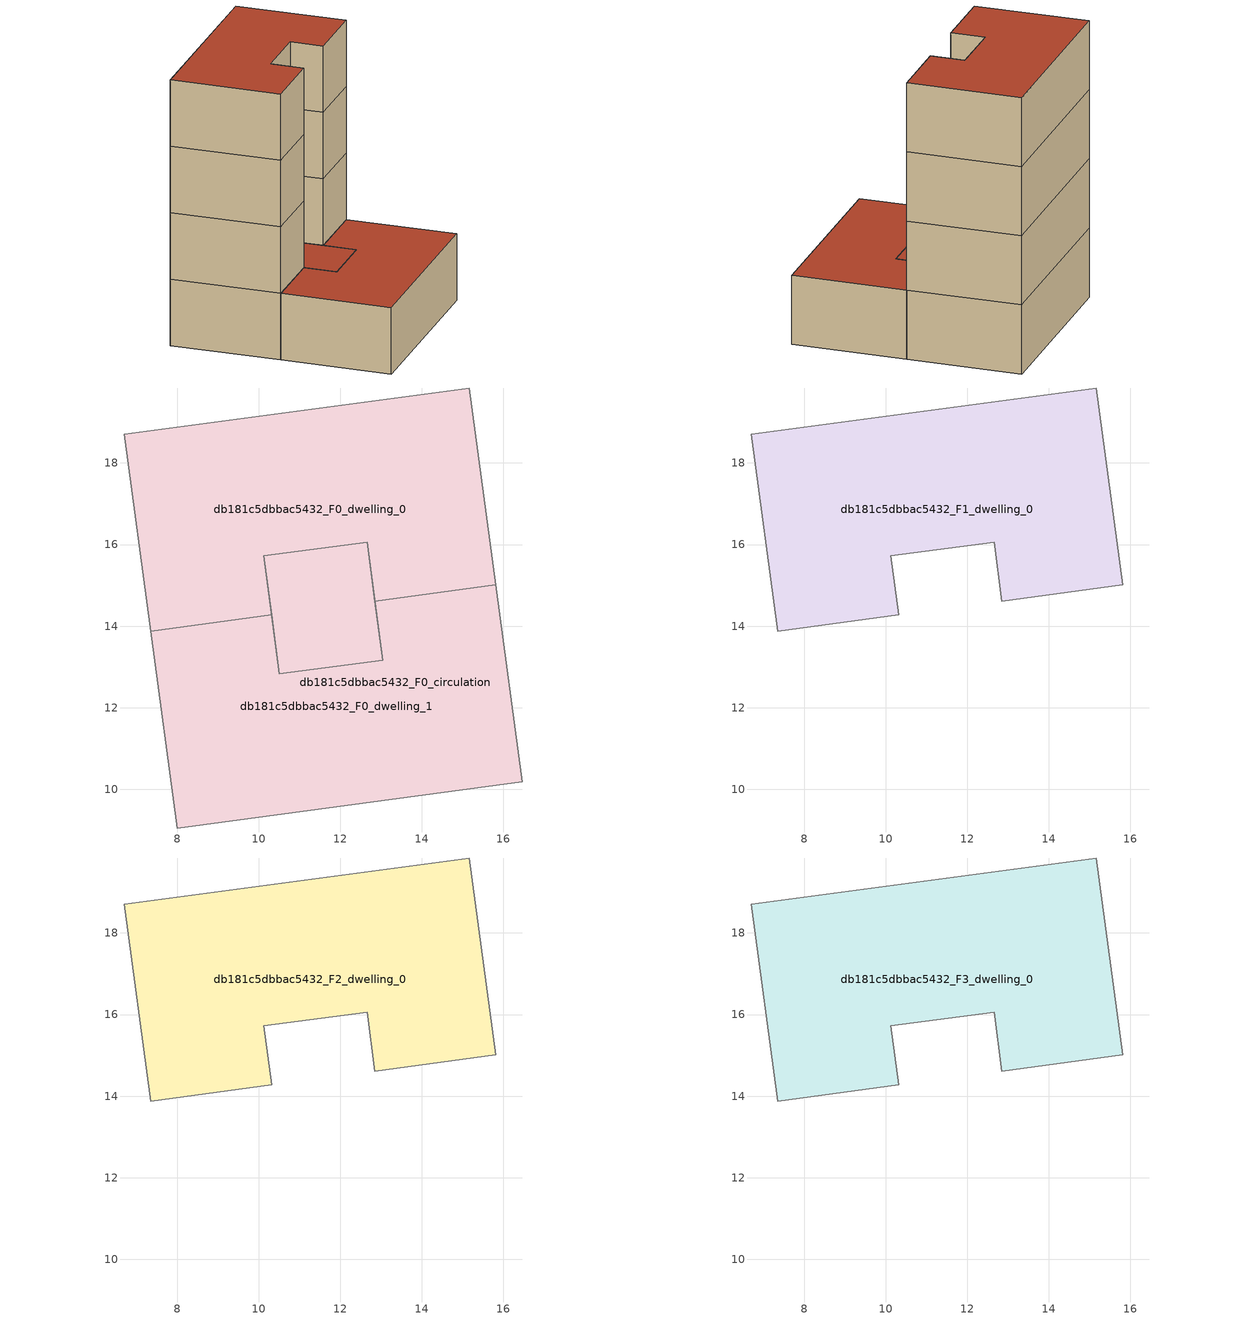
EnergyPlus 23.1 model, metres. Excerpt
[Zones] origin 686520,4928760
db181c5dbbac5432_F0_dwelling_0
 floor ground (EU_floor_Construction): 12.66,16.06 12.85,14.61 13.05,13.17 10.51,12.83 10.12,15.72 z0; 15.16,19.84 15.81,15.01 12.85,14.61 12.66,16.06 10.12,15.72 10.31,14.27 7.35,13.88 6.71,18.7 z0
 wall adiabatic (EU_wall_Construction): 10.31,14.27 10.12,15.72 12.66,16.06 12.85,14.61 / 15.81,15.01 15.16,19.84 6.71,18.7 7.35,13.88 z0:3
 wall to db181c5dbbac5432_F0_dwelling_1 (EU_wall_Construction): 7.35,13.88 10.31,14.27 / 12.85,14.61 15.81,15.01 z0:3
 roof outside (EU_floor_Construction): 13.05,13.17 12.85,14.61 12.66,16.06 10.12,15.72 10.51,12.83 z3
db181c5dbbac5432_F0_dwelling_1
 floor ground (EU_floor_Construction): 15.81,15.01 16.46,10.19 8,9.05 7.35,13.88 10.31,14.27 10.51,12.83 13.05,13.17 12.85,14.61 z0; 12.66,16.06 12.85,14.61 13.05,13.17 10.51,12.83 10.12,15.72 z0
 wall adiabatic (EU_wall_Construction): 7.35,13.88 8,9.05 16.46,10.19 15.81,15.01 / 12.85,14.61 13.05,13.17 / 10.51,12.83 10.31,14.27 z0:3
 wall to db181c5dbbac5432_F0_circulation (EU_wall_Construction): 13.05,13.17 10.51,12.83 z0:3
 roof outside (EU_roof_Construction): 16.46,10.19 15.81,15.01 12.85,14.61 13.05,13.17 10.51,12.83 10.31,14.27 7.35,13.88 8,9.05 z3; 13.05,13.17 12.85,14.61 12.66,16.06 10.12,15.72 10.51,12.83 z3
db181c5dbbac5432_F0_circulation
 floor ground (EU_floor_Construction): 12.66,16.06 12.85,14.61 13.05,13.17 10.51,12.83 10.12,15.72 z0; 15.16,19.84 15.81,15.01 12.85,14.61 12.66,16.06 10.12,15.72 10.31,14.27 7.35,13.88 6.71,18.7 z0; 15.81,15.01 16.46,10.19 8,9.05 7.35,13.88 10.31,14.27 10.51,12.83 13.05,13.17 12.85,14.61 z0
 wall adiabatic (EU_wall_Construction): 13.05,13.17 12.66,16.06 10.12,15.72 10.51,12.83 z0:3
 roof outside (EU_roof_Construction): 15.81,15.01 15.16,19.84 6.71,18.7 7.35,13.88 10.31,14.27 10.12,15.72 12.66,16.06 12.85,14.61 z3; 13.05,13.17 12.85,14.61 12.66,16.06 10.12,15.72 10.51,12.83 z3; 16.46,10.19 15.81,15.01 12.85,14.61 13.05,13.17 10.51,12.83 10.31,14.27 7.35,13.88 8,9.05 z3
db181c5dbbac5432_F1_dwelling_0
 floor to db181c5dbbac5432_F0_dwelling_0 (EU_floor_Construction): 15.16,19.84 15.81,15.01 12.85,14.61 12.66,16.06 10.46,15.77 10.12,15.72 10.31,14.27 7.35,13.88 6.71,18.7 z3
 wall adiabatic (EU_wall_Construction): 6.71,18.7 7.35,13.88 10.31,14.27 10.12,15.72 12.66,16.06 12.85,14.61 15.81,15.01 15.16,19.84 6.71,18.7 z3:6
db181c5dbbac5432_F2_dwelling_0
 floor to db181c5dbbac5432_F1_dwelling_0 (EU_floor_Construction): 15.16,19.84 15.81,15.01 12.85,14.61 12.66,16.06 10.12,15.72 10.31,14.27 7.35,13.88 6.71,18.7 z6
 wall adiabatic (EU_wall_Construction): 6.71,18.7 7.35,13.88 10.31,14.27 10.12,15.72 12.66,16.06 12.85,14.61 15.81,15.01 15.16,19.84 6.71,18.7 z6:9
db181c5dbbac5432_F3_dwelling_0
 floor to db181c5dbbac5432_F2_dwelling_0 (EU_floor_Construction): 15.16,19.84 15.81,15.01 12.85,14.61 12.66,16.06 10.12,15.72 10.31,14.27 7.35,13.88 6.71,18.7 z9
 wall adiabatic (EU_wall_Construction): 6.71,18.7 7.35,13.88 10.31,14.27 10.12,15.72 12.66,16.06 12.85,14.61 15.81,15.01 15.16,19.84 6.71,18.7 z9:12
 roof outside (EU_roof_Construction): 15.81,15.01 15.16,19.84 6.71,18.7 7.35,13.88 10.31,14.27 10.12,15.72 12.66,16.06 12.85,14.61 z12
[Building]
EU S2 Campaign: North Axis=0; Terrain=City; Solar Distribution=FullExterior
[Site:Location]
Bologna: Latitude=44.5; Longitude=11.25; Time Zone=1; Elevation=37
[SizingPeriod:WeatherFileDays]
AnnualSizingPeriod: Begin Month=1; Begin Day of Month=1; End Month=12; End Day of Month=31; Day of Week for Start Day=Monday; Use Weather File Daylight Saving Period=No; Use Weather File Rain and Snow Indicators=No
[MATERIAL]
EU_InternalMass_Material: Roughness=MediumRough; Thickness=0.1; Conductivity=1; Density=1800; Specific Heat=900; Thermal Absorptance=0.9; Solar Absorptance=0.7; Visible Absorptance=0.7
[MATERIAL:NOMASS] Roughness=MediumRough; Thermal Absorptance=0.9; Solar Absorptance=0.7; Visible Absorptance=0.7
Name | Thermal Resistance
EU_wall_NoMass | 0.937881
EU_roof_NoMass | 0.548572
EU_floor_NoMass | 0.71348
[CONSTRUCTION]
EU_wall_Construction: EU_wall_NoMass
EU_roof_Construction: EU_roof_NoMass
EU_floor_Construction: EU_floor_NoMass
EU_InternalMass_Construction: EU_InternalMass_Material
[ZONE] Type=1; Multiplier=1; Ceiling Height=autocalculate; Floor Area=autocalculate; Part of Total Floor Area=Yes
Name | Volume
db181c5dbbac5432_F0_dwelling_0 | 135.867
db181c5dbbac5432_F1_dwelling_0; db181c5dbbac5432_F2_dwelling_0; db181c5dbbac5432_F3_dwelling_0 | 113.432
db181c5dbbac5432_F0_dwelling_1 | 135.869
db181c5dbbac5432_F0_circulation | 249.299
[INTERNALMASS] Construction=EU_InternalMass_Construction
Name | Zone or ZoneList | Surface Area
db181c5dbbac5432_F0_dwelling_0_EU_InternalMass | db181c5dbbac5432_F0_dwelling_0 | 37.8105
db181c5dbbac5432_F0_dwelling_1_EU_InternalMass | db181c5dbbac5432_F0_dwelling_1 | 37.8105
db181c5dbbac5432_F1_dwelling_0_EU_InternalMass | db181c5dbbac5432_F1_dwelling_0 | 83.0999
db181c5dbbac5432_F2_dwelling_0_EU_InternalMass | db181c5dbbac5432_F2_dwelling_0 | 83.0999
db181c5dbbac5432_F3_dwelling_0_EU_InternalMass | db181c5dbbac5432_F3_dwelling_0 | 83.0999
[OTHEREQUIPMENT] Fuel Type=Electricity; Design Level Calculation Method=Watts/Area; Power per Zone Floor Area=1; Fraction Latent=0; Fraction Radiant=0; Fraction Lost=0; Carbon Dioxide Generation Rate=0; EndUse Subcategory=EU_Step8_InternalGains
Name | Zone or ZoneList or Space or SpaceList | Schedule
EU_Step8_InternalGain_db181c5dbbac5432_F0_dwelling_0_f000 | db181c5dbbac5432_F0_dwelling_0 | EU_Step8_GainSchedule_db181c5dbbac5432_F0_dwelling_0_f000
EU_Step8_InternalGain_db181c5dbbac5432_F0_dwelling_1_f000 | db181c5dbbac5432_F0_dwelling_1 | EU_Step8_GainSchedule_db181c5dbbac5432_F0_dwelling_1_f000
EU_Step8_InternalGain_db181c5dbbac5432_F1_dwelling_0_f000 | db181c5dbbac5432_F1_dwelling_0 | EU_Step8_GainSchedule_db181c5dbbac5432_F1_dwelling_0_f000
EU_Step8_InternalGain_db181c5dbbac5432_F2_dwelling_0_f000 | db181c5dbbac5432_F2_dwelling_0 | EU_Step8_GainSchedule_db181c5dbbac5432_F2_dwelling_0_f000
EU_Step8_InternalGain_db181c5dbbac5432_F3_dwelling_0_f000 | db181c5dbbac5432_F3_dwelling_0 | EU_Step8_GainSchedule_db181c5dbbac5432_F3_dwelling_0_f000
[ZONEINFILTRATION:DESIGNFLOWRATE]
EU_Circulation_Infiltration_db181c5dbbac5432_F0_circulation: Zone or ZoneList or Space or SpaceList=db181c5dbbac5432_F0_circulation; Schedule=EU_AlwaysOn; Design Flow Rate Calculation Method=Flow/Area; Flow Rate per Floor Area=0.0005; Constant Term Coefficient=1; Temperature Term Coefficient=0; Velocity Term Coefficient=0; Velocity Squared Term Coefficient=0
[ZONEVENTILATION:DESIGNFLOWRATE] Schedule=EU_AlwaysOn; Design Flow Rate Calculation Method=AirChanges/Hour; Air Changes per Hour=0.687892; Ventilation Type=Natural; Fan Pressure Rise=0; Fan Total Efficiency=1; Constant Term Coefficient=1; Temperature Term Coefficient=0; Velocity Term Coefficient=0; Velocity Squared Term Coefficient=0; Minimum Indoor Temperature=-100; Maximum Indoor Temperature=100; Delta Temperature=-100; Minimum Outdoor Temperature=-100; Maximum Outdoor Temperature=100; Maximum Wind Speed=40
Name | Zone or ZoneList or Space or SpaceList
EU_ConstantAir_db181c5dbbac5432_F0_dwelling_0 | db181c5dbbac5432_F0_dwelling_0
EU_ConstantAir_db181c5dbbac5432_F0_dwelling_1 | db181c5dbbac5432_F0_dwelling_1
EU_ConstantAir_db181c5dbbac5432_F1_dwelling_0 | db181c5dbbac5432_F1_dwelling_0
EU_ConstantAir_db181c5dbbac5432_F2_dwelling_0 | db181c5dbbac5432_F2_dwelling_0
EU_ConstantAir_db181c5dbbac5432_F3_dwelling_0 | db181c5dbbac5432_F3_dwelling_0
[HVACTEMPLATE:THERMOSTAT] Constant Heating Setpoint=20; Constant Cooling Setpoint=50
EU_HeatOnly_db181c5dbbac5432_F0_dwelling_0; EU_HeatOnly_db181c5dbbac5432_F0_dwelling_1; EU_HeatOnly_db181c5dbbac5432_F1_dwelling_0; EU_HeatOnly_db181c5dbbac5432_F2_dwelling_0; EU_HeatOnly_db181c5dbbac5432_F3_dwelling_0
[HVACTEMPLATE:ZONE:IDEALLOADSAIRSYSTEM] System Availability Schedule=EU_AlwaysOn; Maximum Heating Supply Air Temperature=50; Minimum Cooling Supply Air Temperature=13; Maximum Heating Supply Air Humidity Ratio=0.0156; Minimum Cooling Supply Air Humidity Ratio=0.0077; Heating Limit=NoLimit; Cooling Limit=NoLimit; Heating Availability Schedule=EU_AlwaysOn; Cooling Availability Schedule=EU_CoolingOff; Dehumidification Control Type=ConstantSensibleHeatRatio; Cooling Sensible Heat Ratio=0.7; Dehumidification Setpoint=60; Humidification Control Type=None; Humidification Setpoint=30; Outdoor Air Method=None; Outdoor Air Flow Rate per Person=0.00944; Outdoor Air Flow Rate per Zone Floor Area=0; Outdoor Air Flow Rate per Zone=0; Demand Controlled Ventilation Type=None; Outdoor Air Economizer Type=NoEconomizer; Heat Recovery Type=None; Sensible Heat Recovery Effectiveness=0.7; Latent Heat Recovery Effectiveness=0.65
Name | Template Thermostat
db181c5dbbac5432_F0_dwelling_0 | EU_HeatOnly_db181c5dbbac5432_F0_dwelling_0
db181c5dbbac5432_F0_dwelling_1 | EU_HeatOnly_db181c5dbbac5432_F0_dwelling_1
db181c5dbbac5432_F1_dwelling_0 | EU_HeatOnly_db181c5dbbac5432_F1_dwelling_0
db181c5dbbac5432_F2_dwelling_0 | EU_HeatOnly_db181c5dbbac5432_F2_dwelling_0
db181c5dbbac5432_F3_dwelling_0 | EU_HeatOnly_db181c5dbbac5432_F3_dwelling_0
[SIZING:ZONE] Zone Cooling Design Supply Air Temperature Input Method=SupplyAirTemperature; Zone Cooling Design Supply Air Temperature=13; Zone Heating Design Supply Air Temperature Input Method=SupplyAirTemperature; Zone Heating Design Supply Air Temperature=50; Zone Cooling Design Supply Air Humidity Ratio=0.008; Zone Heating Design Supply Air Humidity Ratio=0.008; Cooling Design Air Flow Method=DesignDay; Cooling Design Air Flow Rate=0; Cooling Minimum Air Flow per Zone Floor Area=0.000762; Cooling Minimum Air Flow=0; Cooling Minimum Air Flow Fraction=0.2; Heating Design Air Flow Method=DesignDay; Heating Design Air Flow Rate=0; Heating Maximum Air Flow per Zone Floor Area=0.002032; Heating Maximum Air Flow=0.141576; Heating Maximum Air Flow Fraction=0.3; Account for Dedicated Outdoor Air System=No; Dedicated Outdoor Air System Control Strategy=NeutralSupplyAir; Dedicated Outdoor Air Low Setpoint Temperature for Design=autosize; Dedicated Outdoor Air High Setpoint Temperature for Design=autosize; Zone Load Sizing Method=Sensible Load Only No Latent Load; Zone Latent Cooling Design Supply Air Humidity Ratio Input Method=HumidityRatioDifference; Zone Cooling Design Supply Air Humidity Ratio Difference=0.005; Zone Latent Heating Design Supply Air Humidity Ratio Input Method=HumidityRatioDifference; Zone Humidification Design Supply Air Humidity Ratio Difference=0.005
db181c5dbbac5432_F0_dwelling_0; db181c5dbbac5432_F0_dwelling_1; db181c5dbbac5432_F1_dwelling_0; db181c5dbbac5432_F2_dwelling_0; db181c5dbbac5432_F3_dwelling_0
[SCHEDULE:CONSTANT]
Name | Hourly Value
EU_AlwaysOn | 1
EU_CoolingOff | 0
[SCHEDULE:FILE] Column Number=1; Rows to Skip at Top=0; Number of Hours of Data=8760; Column Separator=Comma; Interpolate to Timestep=No; Minutes per Item=60; Adjust Schedule for Daylight Savings=Yes
Name | File
EU_Step8_GainSchedule_db181c5dbbac5432_F0_dwelling_0_f000 | ../../schedules/db181c5dbbac5432/db181c5dbbac5432_F0_dwelling_0_f000_gain.csv
EU_Step8_GainSchedule_db181c5dbbac5432_F0_dwelling_1_f000 | ../../schedules/db181c5dbbac5432/db181c5dbbac5432_F0_dwelling_1_f000_gain.csv
EU_Step8_GainSchedule_db181c5dbbac5432_F1_dwelling_0_f000 | ../../schedules/db181c5dbbac5432/db181c5dbbac5432_F1_dwelling_0_f000_gain.csv
EU_Step8_GainSchedule_db181c5dbbac5432_F2_dwelling_0_f000 | ../../schedules/db181c5dbbac5432/db181c5dbbac5432_F2_dwelling_0_f000_gain.csv
EU_Step8_GainSchedule_db181c5dbbac5432_F3_dwelling_0_f000 | ../../schedules/db181c5dbbac5432/db181c5dbbac5432_F3_dwelling_0_f000_gain.csv
